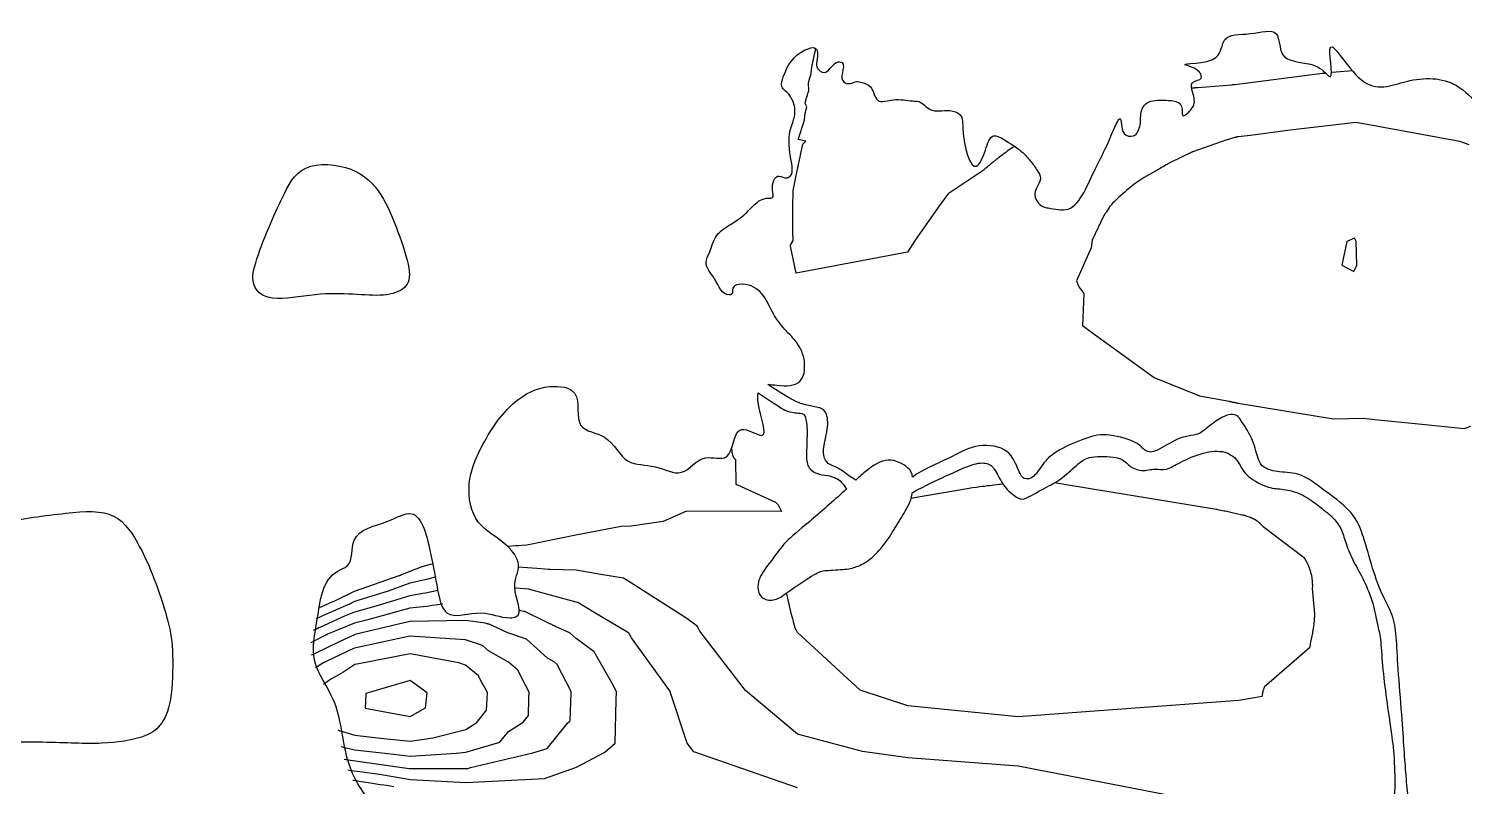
# Model space of a CAD drawing. Header units: millimetres. Extents: x 0 to 586, y 39 to 400.
# Drawn here: x 129.3 to 313.6, y 299.1 to 396.4 of the extents above; entities that cross this region are included whole.
import ezdxf

# ---------------------------------------------------------------- set-up
doc = ezdxf.new("R2010")
doc.units = ezdxf.units.MM
doc.layers.add('island-contours', color=18, linetype='Continuous', true_color=0x000000)
doc.layers.add('isocurves', color=18, linetype='Continuous', true_color=0x000000)

msp = doc.modelspace()

# ---------------------------------------------------------------- linework, layer by layer
at = {"layer": 'island-contours'}
for points, knots in [([(224.15, 350.69), (224.52, 350.7), (226.07, 350.49), (228.64, 350.45), (229.1, 353.78), (228.01, 356.17), (226.06, 357.93), (224.61, 360.04), (223.59, 362.58), (221.59, 363.77), (219.43, 363.43), (219.73, 362.28), (218.27, 362.02), (217.58, 364.33), (215.84, 366), (216.87, 367.96), (217.29, 369.96), (219.24, 371.19), (221, 372.25), (222.3, 373.79), (223.58, 374.73), (225.03, 374.59), (224.49, 376.09), (225.21, 377.99), (226.3, 377.13), (227.59, 377.49), (226.81, 380.66), (226.78, 383.02), (227.77, 385.36), (227.52, 387.03), (226.79, 388.16), (225.71, 388.88), (226.47, 391.42), (227.6, 393.22), (230.55, 394.31), (230.58, 392.56), (230.19, 391.4), (231.53, 390.38), (232.31, 391.55), (232.98, 392.2), (234.05, 392.04), (233.65, 390.75), (233.61, 389.49), (234.77, 389.22), (235.47, 389.73), (236.39, 389.42), (237.38, 389.12), (237.74, 388.07), (238.34, 386.7), (240.55, 387.56), (242.14, 387.07), (243.89, 387.13), (245.07, 385.44), (247.1, 386.13), (249.27, 385.42), (248.98, 382.5), (250.5, 376.95), (252.12, 380.69), (252.8, 383.21), (255.14, 381.74), (256.62, 380.83), (257.91, 379.39), (258.67, 378.35), (259.41, 377.09), (258.65, 376.09), (258.2, 374.66), (259.21, 373.48), (260.86, 373.29), (263.01, 372.67), (264.95, 375.55), (266.16, 378.45), (267.72, 381.35), (268.41, 383.18), (269.68, 385.78), (269.35, 382.73), (271.41, 382.37), (272.12, 384.16), (271.92, 385.6), (272.77, 387.16), (274.46, 387.22), (275.96, 387.21), (277.59, 386.82), (277.07, 384.6), (279.05, 386.36), (278.91, 387.75), (278.16, 389.77), (279.92, 389.75), (279.65, 391.31), (275.51, 392.14), (282.47, 391.56), (282.36, 395.86), (286.04, 395.45), (290.01, 396.79), (289.65, 392), (293.65, 392.24), (295.45, 391.13), (296.92, 389.4), (295.19, 397.65), (300.56, 387.31), (306.2, 390.17), (312.21, 390.18), (315.56, 386.18), (320.19, 385.55), (323.83, 383.07), (325.83, 379.85), (327.56, 377.08), (332.11, 377.72), (329.48, 371.6), (335.62, 376.12), (335.6, 372.22), (336.99, 369.27), (334.05, 366.06), (337.25, 359.4), (330.36, 364.01), (329.76, 358.55), (330.61, 356.56), (331.11, 353.77), (332.95, 355.07), (333.83, 353.34), (333.55, 352.01), (332.39, 350.83), (333.56, 349.3), (334.25, 346.61), (336.98, 343.53), (341.21, 342.52), (344.34, 340.25), (348.38, 341.33), (350.46, 345.78), (359.62, 345.84), (357.11, 339.14), (356.63, 334.23), (356.09, 328.95), (359.13, 326.46), (361.32, 325.62), (361.82, 323.12), (361.83, 320.63), (360.58, 317.9), (362.39, 316.12), (363.35, 314.3), (362.34, 312.38), (360.63, 313.01), (360.82, 311.09), (361.81, 310.26), (362.96, 309.57), (363.68, 307.53), (361.53, 308.06), (361.53, 306.55), (363.79, 306.9), (365.71, 305.72), (366.27, 302.41), (370.23, 301.55), (371.22, 296.92), (375.99, 294.06), (382.15, 295.03), (387.56, 293.28), (391.61, 296.47), (394.16, 293.97), (396.74, 297.39), (398.94, 299.74), (402.25, 301.58), (401.37, 305.16), (404.23, 307.05), (406.88, 305.47), (407.75, 308.44), (409.63, 311.07), (412.1, 308.91), (414.18, 308.05), (419.55, 305.16), (411.9, 304.55), (415.85, 301.66), (417.32, 299.15), (418.22, 296.58), (421.63, 292.1), (420.73, 297.49), (423.36, 296.74), (424.55, 295.54), (426.23, 294.53), (427.25, 293.12), (428.28, 291.86), (427.74, 290.19), (426.38, 290.22), (425.69, 291.14), (423.62, 290.49), (425.3, 289.47), (426.11, 287.53), (427.15, 285.38), (427.98, 283.14), (430.67, 281.92), (425.49, 280.62), (424.69, 277.64), (422.57, 274.85), (418.67, 272.63), (417.58, 268.08), (413.47, 264.9), (409.68, 261.75), (404, 258.59), (398.41, 257.62), (395.8, 250.92), (402.44, 246.87), (410.16, 246.76), (417.99, 246.92), (423.58, 250.43), (427.42, 250.98), (430.56, 251.99), (433.35, 252.3), (436.46, 251.03), (438.16, 253.76), (440.71, 257.6), (444.49, 260.9), (447.98, 264.4), (450.02, 267.68), (447.99, 272.16), (450.03, 276.38), (450.44, 281.3), (452.68, 286.13), (451.53, 291.13), (451.56, 296.56), (451.68, 302.48), (456.62, 304.65), (459.29, 309.13), (462.18, 305.51), (461.46, 309.49), (464.11, 307.69), (464.5, 310.08), (462.9, 312.29), (466.61, 311.85), (468.05, 315), (470.27, 311), (475.32, 313.42), (480.11, 311.86), (482.61, 309.08), (485.01, 308.2), (485.51, 305.81), (483.98, 303.71), (486.82, 303.11), (488.25, 304.88), (487.69, 307.66), (490.73, 308.61), (494.58, 311.27), (494.27, 307.44), (494, 305.31), (496.56, 304.77), (497.88, 306.59), (498.78, 308.54), (497.53, 309.77), (497.22, 312.11), (497.24, 314.58), (498.36, 318.96), (500.58, 316.74), (500.49, 314.38), (503.54, 314.57), (503.27, 316.85), (502.86, 318.76), (504.76, 319.51), (505.89, 318.38), (506.53, 316.77), (505.13, 314.42), (508.92, 313.65), (509.15, 317.51), (508.81, 319.92), (509.02, 322.93), (511.92, 325.62), (514.26, 332.11), (520.92, 330.32), (527.72, 330.02), (534.01, 330.82), (536.24, 323.53), (538.12, 326.98), (540.35, 326.69), (543, 326.25), (545.77, 326.15), (548.87, 324.68), (550.53, 321.09), (554.97, 318.85), (559.77, 319.05), (563.14, 316.39), (567.15, 314.4), (569.2, 311.27), (573.41, 308.86), (569.26, 306.17), (571.99, 302.03), (566.95, 300.58), (568.72, 297.41), (567.7, 295.14), (566.3, 295.5), (566.19, 297.04), (564.26, 296.45), (563.66, 295.02), (562.59, 293.48), (559.93, 293.11), (557.56, 294.38), (554.65, 296.08), (551.13, 295.15), (544.36, 295.42), (536.55, 296.48), (527.33, 297.91), (520.5, 294.41), (514.83, 291.82), (510.45, 288.1), (509.11, 283.38), (505.68, 278.81), (506.5, 274.72), (506.45, 270.81), (510.06, 271.37), (512.69, 273.12), (515.6, 275.32), (518.65, 277.65), (522.92, 277.8), (527.68, 277.49), (531.92, 276.79), (537.43, 278.13), (536.84, 273.76), (539.54, 271.75), (542.87, 270.26), (543.39, 266.1), (546.27, 265.57), (548.66, 264.47), (547.1, 261.02), (550.88, 259.99), (552.13, 257.56), (553.68, 257.56), (555.51, 257.85), (555.18, 254.76), (558.19, 254.37), (560.28, 253.06), (563.55, 251.68), (563.37, 247.3), (561.52, 243.16), (556.96, 240.75), (554.16, 236.55), (551.8, 232.41), (546.4, 231.28), (548.18, 227.31), (545.48, 226.26), (543.24, 226.08), (542.78, 224.3), (543.14, 221.93), (539.87, 223.55), (538.2, 222.89), (536.4, 223.18), (536.45, 224.75), (535.42, 226.03), (533.33, 226.08), (531.66, 224.61), (531.88, 222.58), (533.21, 221.73), (533.98, 220.52), (534.42, 218.41), (533.4, 215.84), (534.25, 212.54), (532.71, 211.24), (532.11, 210.87)], [959.150234, 959.150234, 959.150234, 959.150234, 959.921015, 961.995294, 963.812672, 965.741157, 967.519637, 969.282376, 971.151793, 973.124557, 974.052437, 974.610803, 974.825247, 976.798516, 978.489282, 979.410391, 981.083943, 982.719607, 983.992257, 985.480867, 986.926755, 987.306225, 987.983549, 989.396263, 990.099528, 990.253172, 992.106217, 994.85231, 995.980989, 997.291423, 998.231035, 998.809852, 999.811157, 1002.95381, 1003.873437, 1004.899554, 1005.603506, 1006.456662, 1007.351157, 1008.031762, 1008.374895, 1009.291931, 1010.133656, 1010.732375, 1011.35828, 1011.821077, 1012.699407, 1013.371063, 1014.092791, 1015.496027, 1017.234513, 1017.803404, 1019.063705, 1020.849963, 1021.835917, 1023.242632, 1026.757853, 1028.424049, 1029.897305, 1031.128648, 1032.977759, 1033.984641, 1035.093907, 1035.807865, 1036.787523, 1037.43697, 1038.916192, 1039.175044, 1040.983811, 1043.03478, 1045.475387, 1048.082977, 1049.470253, 1050.512881, 1051.883103, 1052.751309, 1053.936518, 1055.188576, 1055.915515, 1057.372672, 1058.25779, 1059.354852, 1060.169632, 1061.249008, 1062.497994, 1063.627826, 1064.446783, 1064.815404, 1066.463055, 1069.329449, 1071.142852, 1073.515388, 1075.857819, 1077.822832, 1080.483842, 1082.294361, 1082.488169, 1084.874372, 1088.783369, 1092.925154, 1097.467613, 1100.208324, 1103.281089, 1107.002949, 1109.045538, 1111.389519, 1113.480676, 1115.635047, 1118.67404, 1120.139398, 1121.857693, 1125.576775, 1128.222234, 1131.467301, 1134.092243, 1135.936389, 1137.273067, 1138.165156, 1139.23713, 1140.24108, 1141.090457, 1142.253633, 1143.598259, 1147.230313, 1150.024428, 1152.780913, 1154.955719, 1157.824253, 1162.849088, 1166.581515, 1169.31752, 1174.230842, 1176.118857, 1177.300178, 1178.913763, 1180.917416, 1182.819894, 1184.432532, 1185.760054, 1187.078415, 1187.742319, 1188.595239, 1189.818983, 1190.54377, 1191.584259, 1192.726907, 1192.911415, 1194.429757, 1195.889749, 1197.590452, 1200.791006, 1202.735441, 1206.940958, 1210.941549, 1215.740685, 1218.517985, 1219.295989, 1222.370475, 1224.483461, 1227.143988, 1228.956101, 1231.268011, 1232.473274, 1234.248586, 1236.362504, 1237.896913, 1239.837713, 1242.453804, 1245.224656, 1247.071, 1249.442255, 1251.798513, 1254.002765, 1256.202701, 1257.117418, 1258.579875, 1260.006799, 1261.11385, 1262.302657, 1263.258414, 1264.046942, 1264.601973, 1265.614309, 1266.639043, 1267.264231, 1270.304931, 1271.610648, 1272.197931, 1275.591371, 1276.561652, 1278.915704, 1282.70635, 1285.594721, 1288.150844, 1293.427241, 1296.072633, 1301.994223, 1304.082215, 1309.573166, 1314.025366, 1321.34898, 1325.304032, 1327.677553, 1329.488768, 1332.268448, 1333.572561, 1335.888189, 1337.683922, 1343.849976, 1346.02989, 1348.365453, 1351.386491, 1355.357342, 1357.668204, 1361.859102, 1366.195047, 1368.03385, 1373.646533, 1376.431289, 1379.74871, 1380.840289, 1382.302009, 1383.475842, 1384.603084, 1385.892695, 1387.871148, 1389.519441, 1390.902454, 1394.657302, 1399.132524, 1400.68651, 1402.55374, 1404.070285, 1405.31384, 1406.663055, 1408.120094, 1409.544603, 1411.809534, 1414.148491, 1416.538469, 1417.24884, 1418.360842, 1420.641985, 1421.609943, 1422.379173, 1423.976479, 1426.302238, 1428.720783, 1429.733633, 1431.612897, 1432.701603, 1434.479575, 1435.332165, 1436.585423, 1437.461169, 1438.437071, 1440.199572, 1441.449615, 1444.138746, 1445.859689, 1447.137816, 1450.228586, 1453.940537, 1459.971059, 1461.437109, 1468.872615, 1470.614887, 1472.52754, 1473.984277, 1475.125643, 1478.289178, 1479.761968, 1482.111494, 1486.256629, 1489.431536, 1491.875874, 1495.110351, 1498.549194, 1500.492657, 1502.759404, 1505.476835, 1507.644421, 1510.393353, 1511.308733, 1511.994316, 1512.755243, 1513.854007, 1514.848485, 1516.141435, 1517.571267, 1520.039652, 1521.731678, 1524.492399, 1527.244656, 1536.152346, 1541.321695, 1546.407311, 1551.841525, 1554.708714, 1558.132265, 1562.076981, 1565.937336, 1567.185041, 1569.040895, 1571.570831, 1574.483821, 1576.643783, 1579.514493, 1583.20576, 1586.563329, 1589.639322, 1591.468199, 1593.79892, 1596.230063, 1598.893578, 1601.05967, 1602.005977, 1603.867378, 1606.593795, 1608.356991, 1608.960139, 1609.82953, 1611.639652, 1613.064367, 1615.352468, 1617.207105, 1619.862662, 1623.229265, 1626.661645, 1630.259771, 1633.714761, 1636.857205, 1638.705847, 1640.373783, 1641.884705, 1643.046253, 1643.934865, 1645.979526, 1647.580242, 1648.294144, 1649.226734, 1650.375934, 1651.439247, 1653.331644, 1654.225177, 1655.348391, 1656.457665, 1657.203579, 1659.826712, 1662.112087, 1663.612787, 1663.612787, 1663.612787, 1663.612787]), ([(87.5, 188.07), (87.48, 188.46), (87.44, 190.09), (87.96, 192.74), (90.79, 194.3), (92.08, 197.4), (89.81, 200.43), (93.27, 202.11), (89.71, 204.38), (95.7, 208.73), (88.12, 206.8), (95.07, 211.66), (95.68, 216.27), (104.23, 216.36), (101.04, 222.32), (107.77, 226.8), (110, 219.48), (115.53, 222.18), (119.24, 224.4), (121.77, 222.71), (124.19, 221.71), (126.36, 220.59), (128.29, 220.98), (130.71, 221.1), (129.33, 224.37), (127.33, 223.3), (127.67, 225.53), (128.56, 227.05), (126.46, 227.92), (128.21, 229.59), (129.32, 228.77), (130.52, 228.82), (131.35, 227.52), (132.92, 227.55), (134.03, 228.6), (133.15, 229.7), (135.91, 229.94), (133.53, 226.34), (137.24, 223.88), (133.47, 222.43), (139.04, 222.97), (135.84, 218.43), (148.06, 227.73), (155.2, 228.76), (169.13, 236.36), (178.48, 239.61), (182.18, 242.76), (184.3, 244.21), (184.16, 245.78), (185.32, 246.68), (186.98, 247.19), (188.85, 246.59), (190.68, 247.45), (191.96, 248.41), (194.59, 248.52), (193.17, 245.41), (195.92, 247.72), (195.63, 249.32), (195.54, 251.36), (191.21, 251.19), (197.68, 256.42), (198.25, 249.43), (198.27, 260.36), (201.82, 255.76), (202.95, 259.23), (205.26, 258.4), (207.87, 258.1), (209.76, 261.66), (207.3, 265.3), (207.76, 269.32), (208.21, 273.84), (204.38, 275.99), (200.76, 278.91), (198.74, 285.07), (194.61, 291.26), (186.31, 293.7), (178.83, 293.03), (172.64, 296.95), (169.5, 303.01), (169.39, 309.65), (165.19, 314.99), (166.49, 320.81), (167, 326.16), (171.02, 327.5), (170.27, 331.96), (174.82, 332.59), (179.52, 335.4), (180.93, 328.7), (181.62, 325.09), (182.57, 320.06), (187.42, 322.03), (189.93, 320.6), (193.02, 320.89), (190.88, 324.63), (192.79, 327.54), (190.23, 330.75), (186.34, 332.56), (185.32, 338.04), (187.55, 343.36), (190.81, 348.31), (195.34, 350.79), (200.59, 350.14), (198.95, 344.74), (204, 344.41), (205.57, 340.15), (209.71, 340.55), (213.31, 338.41), (215.55, 342.04), (219.87, 340.28), (219.56, 346.43), (224.87, 342.7), (222.88, 347.06), (222.86, 349.24), (222.92, 349.6)], [419.244838, 419.244838, 419.244838, 419.244838, 420.034636, 422.516667, 424.508824, 426.511254, 428.939875, 430.398162, 431.764374, 434.832134, 436.763711, 439.967084, 443.863662, 448.302641, 450.639153, 454.919188, 457.859204, 462.402041, 464.508988, 466.634628, 468.100133, 470.270477, 471.364341, 472.453937, 474.355222, 474.964699, 475.994614, 477.453733, 478.20069, 479.507846, 480.127603, 480.952844, 481.823051, 483.031133, 483.853431, 484.342387, 485.163509, 487.059211, 489.671071, 490.426071, 492.593894, 493.878073, 497.2746, 509.086146, 520.718766, 527.212454, 529.897056, 531.361643, 532.020579, 532.946642, 534.152952, 535.617771, 536.879965, 538.122263, 539.400199, 540.501597, 542.051574, 543.161311, 544.330375, 545.637771, 549.018902, 550.333697, 554.396278, 555.778286, 557.733004, 558.66879, 560.476716, 562.902051, 565.15355, 569.129603, 571.401657, 573.860489, 577.499159, 581.210833, 587.29672, 592.367833, 598.688591, 602.781381, 607.031013, 612.613301, 616.488625, 620.26047, 625.037065, 626.006225, 628.415829, 631.929066, 634.131766, 638.273838, 641.473318, 643.77549, 646.83933, 649.534155, 650.062747, 652.739112, 654.802875, 656.963312, 660.145203, 663.752812, 667.21766, 672.367809, 675.802904, 678.159683, 681.109234, 683.480903, 686.543234, 689.058744, 691.493864, 694.018566, 695.917864, 698.739863, 700.649519, 703.629142, 704.357787, 704.357787, 704.357787, 704.357787]), ([(242.72, 338.8), (242.67, 339.27), (242.37, 339.99), (239.6, 341.58), (237.16, 339.97), (235.94, 338.85), (235.45, 338.39)], [937.975089, 937.975089, 937.975089, 937.975089, 939.763905, 941.85729, 943.950675, 945.060467, 945.060467, 945.060467, 945.060467]), ([(234.25, 337.26), (234.15, 337.17), (232.81, 335.94), (229.05, 332.64), (226.25, 330.45), (224.8, 328.24), (222.96, 326.06), (222.71, 323.99), (223.79, 322.85), (225.51, 323.06), (226.77, 324.12), (230.58, 326.62), (231.28, 326.81), (234.34, 326.91), (235.67, 327.28), (237.46, 328.2), (239.47, 330.54), (240.8, 332.78), (242.21, 335.05), (242.57, 335.93), (242.67, 336.69), (242.68, 336.79)], [718.395337, 718.395337, 718.395337, 718.395337, 718.571765, 720.665151, 722.758536, 724.851921, 726.945306, 729.038691, 731.132076, 733.225461, 735.318846, 737.412231, 739.505617, 741.599002, 743.692387, 745.785772, 747.879157, 749.972542, 752.065927, 754.159312, 754.483994, 754.483994, 754.483994, 754.483994])]:
    msp.add_open_spline(points, degree=3, knots=knots, dxfattribs=at)
for points in [[(164.85, 378.49), (163.27, 377.78), (161.77, 374.56), (160.13, 371.12), (158.13, 365.88), (157.8, 363.4), (159.9, 361.19), (166.3, 362.45), (170.99, 362.32), (175.01, 361.96), (177.86, 362.92), (178.45, 365.18), (176.69, 370.34), (174.72, 375.28), (171.22, 378.85), (166.42, 379.21), (164.85, 378.49)], [(235.45, 338.39), (234.02, 339.3), (233.37, 339.97), (232.07, 340.33), (231.3, 341.1), (231.25, 342.7), (231.98, 345.33), (231.71, 347.56), (229.96, 347.88), (228.4, 348.15), (227.08, 348.81), (224.15, 350.69)], [(222.92, 349.6), (225.18, 348.17), (226.31, 347.2), (228.2, 346.99), (228.92, 347.01), (229.28, 345.13), (229.06, 341.59), (229.19, 340.03), (230.39, 339.18), (231.92, 338.99), (232.7, 338.8), (233.62, 338.28), (234.25, 337.26)], [(242.68, 336.79), (244.36, 337.74), (247.98, 339.37), (250.81, 340.67), (252.58, 340.64), (253.41, 339.68), (254.57, 337.25), (256.49, 335.92), (257.01, 335.87), (260.19, 337.67), (261.91, 338.51), (264.18, 340.79), (265.66, 341.57), (269.72, 341.4), (270.45, 340.17), (272.12, 339.43), (273.92, 340), (275.21, 339.52), (276.92, 340.68), (280.07, 342.04), (283.01, 342.3), (284.77, 340.72), (285.19, 339.13), (288.31, 337.32), (290.03, 337.32), (292.3, 336.87), (294.46, 335.48), (295.89, 334.26), (296.79, 333.6), (297.93, 332.01), (298.32, 330.21), (299.35, 327.85), (300.71, 325.59), (301.94, 322.53), (302.42, 319.69), (302.84, 318.3), (303.01, 314.74), (303.57, 310.17), (304.18, 306.1), (304.6, 303), (304.72, 297.76), (304.18, 296.13), (303.12, 294.08), (302.65, 291.7), (302.5, 289.66), (302.1, 287.33), (302.08, 285.58), (302.83, 284.56), (303.02, 284.86), (303.17, 286.73), (303.44, 288.29), (303.46, 290.26), (303.74, 291.92), (304.07, 293.07), (305.38, 294.25), (306.39, 293.44), (307.39, 291.85), (307.32, 288.59), (308.74, 287.09), (310.11, 286.16), (311.44, 286.18), (310.58, 287.09), (309.34, 288.27), (308.75, 291.08), (307.89, 292.87), (306.62, 294.89), (306.75, 296.38), (306.36, 297.09), (306.1, 300.51), (305.84, 303.66), (305.59, 307.97), (305.01, 314.53), (304.87, 318.44), (304.47, 321.16), (302.91, 323.73), (301.6, 327.53), (300.53, 331.75), (299.12, 334.56), (295.32, 337.27), (292.59, 339.4), (289.72, 339.36), (287.67, 339.94), (287.08, 341.06), (286.41, 343.88), (284.71, 346.32), (284.29, 346.94), (282.76, 346.77), (280.97, 345.49), (279.48, 344.21), (278.17, 344.11), (276.5, 343.72), (273.62, 341.76), (272.49, 342.16), (271.59, 343.41), (267.36, 344.52), (264.82, 343.79), (260.91, 342.09), (259.34, 340.42), (258.39, 338.7), (256.91, 338.36), (256.35, 339.65), (255.03, 342.8), (250.51, 343.06), (247.79, 341.28), (244.08, 339.79), (242.72, 338.8)], [(126.2, 332.97), (124.17, 332.52), (122.3, 331.58), (119.95, 329.95), (119.04, 325.9), (119.33, 319.2), (119.25, 311.21), (119.64, 307.46), (120.42, 304.62), (131.72, 304.85), (138.91, 304.35), (144.31, 305.34), (146.22, 306.7), (147.65, 309.6), (147.86, 316.47), (147.31, 320.01), (145.6, 325.33), (143.69, 329.78), (140.66, 334.66), (134.51, 334.31), (128.24, 333.43), (126.2, 332.97)]]:
    msp.add_open_spline(points, degree=3, dxfattribs=at)
at = {"layer": 'isocurves'}
for points in [[(255.83, 381.3), (255.72, 381.22), (255.56, 381.12), (255.52, 381.09), (255.22, 380.89), (254.99, 380.73), (254.89, 380.66), (254.66, 380.47), (254.55, 380.4), (254.22, 380.17), (254.07, 380.04), (253.94, 379.95), (253.77, 379.81), (253.71, 379.77), (253.65, 379.73), (253.57, 379.65), (253.52, 379.62), (253.47, 379.58), (253.38, 379.51), (253.33, 379.47), (253.24, 379.4), (253.2, 379.37), (253.16, 379.34), (253.07, 379.26), (253.04, 379.23), (252.95, 379.15), (252.88, 379.1), (252.83, 379.06), (252.79, 379.02), (252.73, 378.98), (252.69, 378.94), (252.66, 378.92), (252.61, 378.88), (252.59, 378.86), (252.55, 378.82), (252.5, 378.79), (252.48, 378.77), (252.43, 378.73), (252.41, 378.72), (252.39, 378.7), (252.37, 378.69), (252.33, 378.65), (252.31, 378.64), (252.29, 378.62), (252.12, 378.48), (252.1, 378.46), (252.08, 378.45), (252.06, 378.42), (252.03, 378.39), (252.01, 378.38), (252, 378.36), (251.98, 378.35), (251.97, 378.34), (251.94, 378.31), (251.92, 378.3), (251.91, 378.29), (251.9, 378.28), (251.89, 378.26), (251.87, 378.25), (251.86, 378.24), (251.84, 378.22), (251.83, 378.21), (251.82, 378.2), (251.81, 378.19), (247.43, 375.27), (247.35, 375.21), (247.28, 375.15), (247.26, 375.13), (247.25, 375.12), (246.2, 373.69), (243.06, 369.24), (242.08, 367.71), (227.81, 365.01), (227.05, 368.48), (227.05, 368.5), (227.06, 368.51), (227.06, 368.54), (227.07, 368.56), (227.07, 368.57), (227.36, 369.12), (227.36, 369.13), (227.36, 369.14), (227.37, 369.14), (227.37, 369.16), (227.38, 369.17), (227.39, 369.18), (227.39, 369.19), (227.39, 369.19), (227.39, 369.2), (227.4, 369.2), (227.4, 369.21), (227.4, 369.21), (227.4, 369.21), (227.4, 369.22), (227.4, 369.22), (227.4, 369.22), (227.4, 369.22), (227.4, 369.23), (227.4, 369.23), (227.4, 369.25), (227.4, 369.25), (227.4, 369.26), (227.4, 369.26), (227.4, 369.27), (227.4, 369.27), (227.4, 369.28), (227.4, 369.29), (227.4, 369.29), (227.4, 369.3), (227.39, 369.31), (227.39, 369.33), (227.39, 369.33), (227.39, 369.34), (227.39, 369.35), (227.39, 369.37), (227.39, 369.37), (227.39, 369.38), (227.39, 369.39), (227.39, 369.4), (227.39, 369.41), (227.39, 369.41), (227.39, 369.43), (227.39, 369.45), (227.39, 369.49), (227.35, 369.97), (227.34, 369.99), (227.34, 369.99), (227.34, 370), (227.34, 370.01), (227.34, 370.01), (227.34, 370.02), (227.34, 370.03), (227.34, 370.04), (227.34, 370.04), (227.37, 373.23), (227.37, 373.49), (227.38, 373.76), (227.38, 374.27), (227.39, 374.71), (227.4, 375.07), (227.41, 375.34), (227.42, 375.6), (227.75, 377.31), (228.66, 381.58), (229.05, 381.97), (228.06, 382.16), (228.06, 382.16), (228.05, 382.16), (228.05, 382.16), (228.85, 384.66), (228.87, 384.85), (228.86, 384.85), (228.89, 385.05), (228.91, 385.24), (228.91, 385.25), (228.94, 385.45), (228.94, 385.46), (228.96, 385.56), (228.99, 385.66), (228.98, 385.67), (228.98, 385.67), (229.04, 385.88), (229.03, 385.9), (229.1, 386.11), (229.13, 386.22), (229.12, 386.24), (229.16, 386.35), (228.93, 386.77), (228.96, 386.89), (228.96, 386.9), (228.99, 387.01), (228.99, 387.02), (229.06, 387.25), (229.05, 387.25), (229.05, 387.26), (229.09, 387.37), (229.09, 387.38), (229.12, 387.49), (229.16, 387.6), (229.15, 387.61), (229.19, 387.72), (229.23, 387.83), (229.22, 387.84), (229.26, 387.95), (229.26, 387.97), (229.33, 388.17), (229.33, 388.19), (229.36, 388.28), (229.36, 388.3), (229.4, 388.4), (229.37, 389.43), (229.42, 389.6), (229.43, 389.64), (229.44, 389.68), (229.45, 389.72), (229.47, 389.79), (229.47, 389.83), (229.48, 389.87), (229.5, 389.9), (229.52, 389.97), (229.68, 390.47), (229.69, 390.5), (229.68, 390.57), (229.7, 390.63), (229.71, 390.66), (229.7, 390.7), (229.71, 390.73), (229.71, 390.76), (229.72, 390.79), (229.72, 390.82), (229.72, 390.86), (229.72, 390.9), (229.74, 390.95), (229.74, 390.99), (229.75, 391.05), (229.75, 391.09), (229.76, 391.18), (229.77, 391.22), (229.77, 391.27), (229.78, 391.31), (229.8, 391.4), (229.81, 391.49), (229.82, 391.53), (229.83, 391.63), (229.84, 391.65), (229.84, 391.67), (229.86, 391.77), (229.86, 391.79), (229.87, 391.8), (229.89, 391.91), (229.89, 391.92), (229.91, 392.03), (229.92, 392.05), (229.92, 392.08), (229.95, 392.19), (229.95, 392.2), (230, 392.41), (230, 392.43), (230.02, 392.53), (230.04, 392.61), (230.06, 392.71), (230.1, 392.91), (230.11, 392.94), (230.13, 393.04), (230.14, 393.08), (230.16, 393.18), (230.17, 393.2), (230.19, 393.29), (230.19, 393.31), (230.19, 393.33), (230.21, 393.42), (230.22, 393.44), (230.24, 393.53), (230.25, 393.57), (230.26, 393.65), (230.27, 393.66), (230.28, 393.75), (230.28, 393.75), (230.29, 393.76), (230.29, 393.8), (230.3, 393.8), (230.3, 393.84), (230.3, 393.84), (230.3, 393.84), (230.31, 393.86)], [(299.2, 390.98), (297.12, 390.8), (296.5, 390.75)], [(295.81, 390.68), (295.71, 390.67), (295.7, 390.67), (295.62, 390.66), (295.55, 390.65), (295.52, 390.64), (295.49, 390.64), (295.46, 390.63), (295.43, 390.63), (295.42, 390.63), (295.4, 390.62), (295.38, 390.62), (284.11, 389.2), (283.91, 389.18), (283.78, 389.17), (283.66, 389.15), (279.38, 388.8), (279.28, 388.8), (279.27, 388.8), (279.24, 388.8), (279.22, 388.8), (279.19, 388.79), (279.1, 388.79), (279.08, 388.79), (279.03, 388.78), (278.97, 388.78), (278.96, 388.77), (278.82, 388.76), (278.81, 388.76), (278.62, 388.74), (278.61, 388.74), (278.58, 388.73)], [(314.18, 381.46), (313, 381.89), (299.67, 384.34), (291.22, 383.38), (286.11, 382.68), (286.1, 382.68), (286.1, 382.68), (284.53, 382.5), (284.51, 382.5), (284.5, 382.5), (284.49, 382.5), (284.47, 382.49), (284.44, 382.49), (284.42, 382.49), (284.4, 382.48), (284.38, 382.48), (284.36, 382.48), (284.32, 382.47), (284.3, 382.46), (284.28, 382.46), (284.24, 382.45), (284.23, 382.45), (284.21, 382.45), (284.19, 382.44), (284.18, 382.44), (284.17, 382.44), (284.15, 382.43), (284.13, 382.43), (284.13, 382.43), (284.12, 382.43), (284.12, 382.43), (283.12, 382.12), (283.1, 382.12), (283.09, 382.11), (283.06, 382.1), (278.7, 380.57), (278.67, 380.56), (278.64, 380.55), (278.62, 380.54), (278.6, 380.54), (278.57, 380.52), (275.85, 379.22), (275.66, 379.11), (275.28, 378.9), (275.09, 378.78), (274.9, 378.67), (274.7, 378.55), (274.51, 378.42), (272.46, 377.29), (272.07, 377.04), (271.68, 376.77), (271.3, 376.49), (270.92, 376.2), (270.19, 375.59), (270.01, 375.44), (269.22, 374.74), (269.05, 374.59), (268.89, 374.43), (268.73, 374.28), (268.57, 374.13), (268.42, 373.97), (268.28, 373.82), (268.21, 373.74), (268.14, 373.66), (268.08, 373.59), (268.02, 373.51), (267.96, 373.44), (267.63, 372.87), (267.57, 372.8), (267.46, 372.65), (267.44, 372.61), (267.42, 372.58), (267.38, 372.51), (267.34, 372.45), (267.33, 372.42), (267.31, 372.39), (265.77, 369.22), (265.66, 368.23), (263.79, 363.99), (264.06, 363.22), (264.72, 362.36), (264.56, 358.26), (265.72, 357.43), (273.76, 351.59), (279.55, 349.23), (283.39, 348.53), (283.44, 348.51), (283.5, 348.5), (283.53, 348.49), (283.56, 348.49), (283.63, 348.47), (283.66, 348.47), (283.7, 348.46), (283.78, 348.44), (283.83, 348.43), (283.87, 348.42), (283.92, 348.41), (283.97, 348.4), (284.07, 348.38), (284.18, 348.36), (284.3, 348.33), (284.33, 348.33), (284.35, 348.32), (284.38, 348.32), (284.41, 348.31), (284.46, 348.3), (284.5, 348.29), (284.54, 348.29), (296.79, 346.29), (300.63, 346.35), (302.06, 346.19), (309.82, 345.41), (313.55, 345.02), (314.4, 345.35)], [(219.48, 342.46), (219.52, 342.16), (219.52, 342.16), (219.54, 342.01), (219.54, 342.01), (219.57, 341.86), (219.57, 341.85), (219.58, 341.78), (219.59, 341.77), (219.6, 341.7), (219.6, 341.7), (219.62, 341.63), (219.63, 341.59), (219.64, 341.56), (219.65, 341.54), (219.67, 341.47), (219.68, 341.46), (219.69, 341.43), (219.7, 341.41), (219.71, 341.4), (219.71, 341.39), (219.75, 341.32), (219.76, 341.3), (219.77, 341.29), (219.78, 341.27), (219.79, 341.26), (219.82, 341.23), (219.82, 341.22), (219.83, 341.22), (219.85, 341.19), (219.86, 341.18), (219.86, 341.17), (219.87, 341.17), (219.9, 341.14), (219.91, 341.13), (219.91, 341.12), (219.92, 341.12), (219.99, 341.07), (220.01, 341.05), (220.02, 341.04), (220.02, 341.04), (220.04, 337.89), (220.05, 337.88), (220.07, 337.87), (220.1, 337.86), (220.23, 337.79), (220.25, 337.79), (220.27, 337.78), (225.15, 335.59), (225.46, 335.22), (225.91, 334.38), (213.72, 334.41), (210.71, 333.11), (206.61, 332.5), (205.31, 332.44), (199.51, 331.32), (193.21, 330.05), (192.58, 330.01), (192.2, 329.98), (191.77, 329.95), (190.75, 329.88)], [(261.01, 338.09), (261.13, 338.07), (261.13, 338.07), (261.73, 337.98), (261.73, 337.98), (261.98, 337.94), (262.2, 337.9), (262.21, 337.9), (281.76, 334.66), (281.79, 334.66), (281.82, 334.65), (281.89, 334.64), (282.73, 334.47), (282.79, 334.46), (282.82, 334.45), (282.85, 334.44), (285.06, 333.96), (285.08, 333.96), (285.13, 333.95), (285.18, 333.94), (285.23, 333.92), (285.28, 333.91), (285.31, 333.9), (285.32, 333.9), (285.33, 333.9), (285.35, 333.89), (285.36, 333.89), (285.37, 333.88), (285.39, 333.88), (285.44, 333.86), (285.45, 333.86), (285.47, 333.86), (285.48, 333.85), (285.49, 333.85), (285.52, 333.84), (285.54, 333.83), (286.06, 333.65), (286.08, 333.64), (286.11, 333.63), (286.13, 333.62), (286.16, 333.61), (286.18, 333.6), (286.21, 333.59), (286.3, 333.54), (286.35, 333.52), (286.38, 333.51), (286.4, 333.5), (286.43, 333.49), (286.45, 333.47), (286.5, 333.45), (286.6, 333.4), (286.65, 333.37), (286.69, 333.34), (286.72, 333.33), (286.74, 333.32), (286.78, 333.29), (286.81, 333.28), (286.83, 333.26), (286.85, 333.25), (286.87, 333.23), (286.92, 333.2), (286.94, 333.19), (286.95, 333.18), (286.96, 333.17), (287.05, 333.11), (287.1, 333.07), (287.12, 333.05), (287.14, 333.04), (287.17, 333.02), (287.19, 333), (287.21, 332.98), (287.23, 332.96), (287.28, 332.93), (287.3, 332.91), (287.32, 332.89), (287.35, 332.87), (287.37, 332.85), (287.41, 332.81), (287.46, 332.76), (287.5, 332.72), (287.55, 332.67), (287.59, 332.63), (287.68, 332.54), (287.72, 332.49), (287.76, 332.44), (292.9, 328.56), (292.97, 328.46), (293.04, 328.35), (293.18, 328.13), (293.24, 328.02), (293.3, 327.91), (293.36, 327.8), (293.42, 327.69), (293.47, 327.57), (293.52, 327.46), (293.57, 327.34), (293.62, 327.23), (293.66, 327.12), (293.7, 327), (293.78, 326.78), (293.84, 326.55), (293.9, 326.33), (293.98, 325.9), (293.99, 325.79), (294.01, 325.69), (294.02, 325.58), (294.03, 325.48), (294.04, 325.27), (294.05, 325.07), (294.06, 324.97), (294.06, 324.87), (294.06, 324.67), (294.05, 324.57), (294.05, 324.47), (294.33, 321.19), (294.33, 321.07), (294.32, 320.96), (294.32, 320.84), (294.31, 320.73), (294.3, 320.5), (294.28, 320.28), (294.25, 320.06), (294.23, 319.84), (294.2, 319.62), (294.17, 319.41), (294.16, 319.3), (294.14, 319.2), (294.11, 318.99), (294.09, 318.89), (294.07, 318.79), (294.06, 318.69), (294.04, 318.59), (294, 318.39), (293.96, 318.19), (293.94, 318.09), (293.92, 318), (293.84, 317.61), (293.8, 317.42), (293.76, 317.24), (293.68, 316.87), (287.89, 311.82), (287.86, 311.74), (287.84, 311.67), (287.79, 311.52), (287.77, 311.45), (287.75, 311.38), (287.72, 311.31), (287.71, 311.24), (287.69, 311.18), (287.67, 311.11), (287.66, 311.05), (287.64, 310.98), (287.62, 310.86), (287.61, 310.73), (287.61, 310.61), (284.62, 310.08), (256.29, 307.99), (242.13, 309.4), (236.01, 311.41), (227.95, 318.85), (227.82, 319.07), (227.67, 319.37), (227.66, 319.39), (227.66, 319.41), (227.65, 319.42), (227.65, 319.44), (227.64, 319.45), (227.64, 319.47), (227.63, 319.49), (227.63, 319.5), (227.62, 319.53), (227.6, 319.61), (227.59, 319.65), (227.58, 319.68), (227.57, 319.71), (227.54, 319.84), (227.52, 319.91), (227.49, 320.01), (227.43, 320.24), (227.4, 320.4), (227.35, 320.59), (227.29, 320.83), (227.21, 321.15), (226.95, 322.24), (226.58, 323.78), (226.55, 323.9)], [(242.56, 336.11), (242.73, 336.14), (250, 337.39), (250.19, 337.42), (250.41, 337.44), (250.93, 337.5), (251.17, 337.54), (251.39, 337.58), (251.67, 337.61), (251.98, 337.64), (252.32, 337.7), (252.63, 337.73), (252.97, 337.77), (253.18, 337.8), (253.9, 337.87), (253.97, 337.88), (254.35, 337.91)], [(181.13, 327.63), (180.81, 327.55), (179.71, 327.25), (177.21, 326.27), (177.14, 326.24), (177.11, 326.23), (177.07, 326.21), (177.03, 326.2), (177.01, 326.19), (176.99, 326.18), (176.95, 326.16), (176.94, 326.16), (176.93, 326.15), (176.92, 326.15), (176.91, 326.14), (176.9, 326.14), (176.89, 326.13), (176.87, 326.13), (176.86, 326.12), (176.85, 326.12), (176.83, 326.11), (176.79, 326.09), (171.05, 324.1), (171.05, 324.1), (171.05, 324.1), (171.05, 324.1), (171.05, 324.1), (171.05, 324.1), (171.04, 324.1), (171.04, 324.1), (171.04, 324.1), (171.04, 324.1), (171.04, 324.1), (171.04, 324.1), (171.03, 324.1), (171.03, 324.09), (171.03, 324.09), (171.03, 324.09), (171.02, 324.09), (171.02, 324.09), (171.02, 324.09), (171.01, 324.09), (171.01, 324.08), (171, 324.08), (171, 324.08), (170.99, 324.08), (170.99, 324.07), (170.98, 324.07), (170.97, 324.07), (170.96, 324.06), (170.94, 324.05), (168.59, 322.91), (168.3, 322.78), (167.95, 322.63), (167.52, 322.44), (166.54, 322.01)], [(284.57, 296.18), (256.28, 301.64), (242.13, 302.73), (236.3, 303.55), (227.96, 305.79), (221.28, 311.37), (215.43, 319), (215.16, 319.53), (215.15, 319.54), (215.15, 319.54), (215.15, 319.55), (215.14, 319.55), (215.13, 319.56), (215.13, 319.57), (215.12, 319.57), (215.12, 319.58), (215.11, 319.6), (215.1, 319.61), (215.1, 319.61), (215.1, 319.62), (215.1, 319.62), (215.09, 319.62), (215.09, 319.63), (215.09, 319.64), (215.08, 319.65), (213.76, 320.61), (206.64, 325.18), (205.64, 325.81), (202.71, 326.3), (199.53, 326.85), (196.2, 326.91), (195.89, 326.93), (195.52, 326.96), (194.48, 327.04), (192.11, 327.23)], [(181.46, 325.94), (180.32, 325.62), (178.18, 325.15), (175.4, 324.13), (171.07, 322.8), (170.34, 322.44), (170.25, 322.4), (170.14, 322.36), (170.02, 322.3), (169.65, 322.14), (168.96, 321.83), (167.27, 321.08), (166.15, 320.57)], [(227.96, 298.87), (214.67, 303.5), (213.78, 304.62), (211.59, 311.32), (206.66, 318.14), (206.31, 318.74), (206.07, 318.93), (201.85, 321.4), (199.76, 322.7), (199.54, 322.73), (193.43, 324.41), (191.84, 324.54), (191.71, 324.55)], [(181.8, 324.23), (180.79, 324.02), (180.21, 323.9), (179.86, 323.83), (178.19, 323.56), (174.12, 322.28), (171.08, 321.45), (169.81, 320.91), (166.65, 319.49), (166.49, 319.42), (166.29, 319.32), (165.76, 319.07)], [(182.39, 322.48), (182.32, 322.47), (181.78, 322.39), (181.06, 322.29), (180.82, 322.25), (180.62, 322.22), (180.33, 322.18), (178.2, 321.94), (172.63, 320.42), (171.08, 320.04), (168.05, 318.79), (167.62, 318.61), (167.5, 318.55), (167.49, 318.55), (167.48, 318.55), (167.46, 318.54), (167.44, 318.53), (167.41, 318.51), (167.35, 318.48), (167.2, 318.4), (165.49, 317.5)], [(170.23, 301.17), (170.58, 301.12), (171.41, 301.01), (172.1, 300.92), (173.95, 300.68), (174.56, 300.61), (178.27, 299.96), (185.37, 299.57), (195.49, 300.06), (199.58, 301.55), (203.24, 303.44), (204.57, 304.62), (204.7, 310.2), (204.74, 311.27), (203.91, 312.77), (201.86, 316.33), (199.56, 318.08), (198.79, 318.76), (198.51, 318.86), (196.91, 319.6), (196.88, 319.61), (196.84, 319.63), (196.79, 319.66), (196.77, 319.67), (196.74, 319.68), (196.6, 319.75), (196.55, 319.77), (196.51, 319.79), (196.4, 319.84), (196.15, 319.96), (195.82, 320.11), (193.04, 321.48), (192.92, 321.51), (192.78, 321.55), (192.62, 321.59), (192.45, 321.63), (192.29, 321.68)], [(169.75, 302.57), (170, 302.52), (170.18, 302.48), (170.31, 302.46), (170.52, 302.43), (170.6, 302.42), (178.09, 301.37), (178.12, 301.37), (178.15, 301.36), (178.16, 301.36), (178.17, 301.36), (178.2, 301.35), (178.21, 301.35), (178.26, 301.34), (185.37, 301.36), (185.64, 301.37), (185.97, 301.49), (194, 303.39), (195.82, 303.92), (198.46, 307.22), (198.7, 307.38), (198.79, 307.49), (198.91, 311.14), (198.92, 311.23), (198.86, 311.33), (197.11, 314.74), (196.71, 315.06), (195.88, 315.54), (193.15, 317.96), (190.78, 318.77), (188.38, 319.89), (188.34, 319.9), (188.31, 319.91), (188.26, 319.92), (188.22, 319.93), (188.11, 319.96), (187.87, 320.01), (185.32, 320.39), (178.2, 320.24), (171.14, 318.56), (171.09, 318.54), (169.21, 317.66), (167.54, 316.86), (166.04, 316.13), (165.86, 316.06), (165.66, 315.97), (165.54, 315.92)], [(169.39, 304.17), (169.61, 304.12), (171.14, 303.78), (175.37, 303.27), (178.26, 302.95), (184.15, 303.33), (185.37, 303.45), (189.74, 304.74), (190.84, 306.12), (192.74, 307.33), (193.41, 308.18), (193.48, 310.37), (193.53, 311.18), (193.05, 312.07), (192.05, 314.01), (190.84, 315.01), (188.28, 316.48), (187.52, 317.15), (185.33, 317.91), (178.21, 318.36), (171.1, 316.82), (170.96, 316.76), (167.55, 315.13), (167.29, 315.01), (167.26, 315), (167.22, 314.98), (167.2, 314.97), (167.18, 314.96), (167.12, 314.93), (166.91, 314.81), (166.15, 314.32), (166.08, 314.28)], [(168.98, 306.31), (169.13, 306.26), (171.14, 305.65), (174.44, 305.24), (178.25, 304.88), (181.14, 305.29), (185.36, 306.38), (186.78, 307.29), (188.03, 308.87), (188.06, 309.6), (188.15, 311.14), (187.23, 312.81), (186.99, 313.28), (185.34, 314.64), (184.47, 314.94), (178.22, 316.09), (171.63, 314.81), (171.11, 314.7), (169.57, 313.71), (168.68, 313.18), (168.43, 313.05), (168.12, 312.87), (167.74, 312.63), (167.12, 312.17)], [(170.89, 299.86), (170.9, 299.86), (170.94, 299.85), (172.23, 299.65), (173.15, 299.51), (173.85, 299.4), (174.39, 299.32), (174.83, 299.25), (175.18, 299.2), (176.14, 299.05)]]:
    msp.add_lwpolyline(points, dxfattribs=at)
for points in [[(298.48, 369.08), (297.86, 366.03), (299.4, 365.2), (299.79, 366.02), (299.7, 369.07), (299.46, 369.5)], [(172.52, 311), (172.47, 309.1), (178.25, 308.05), (180.19, 309.17), (180.43, 311.07), (178.23, 312.66)]]:
    msp.add_lwpolyline(points, close=True, dxfattribs=at)

doc.saveas('drawing.dxf')
